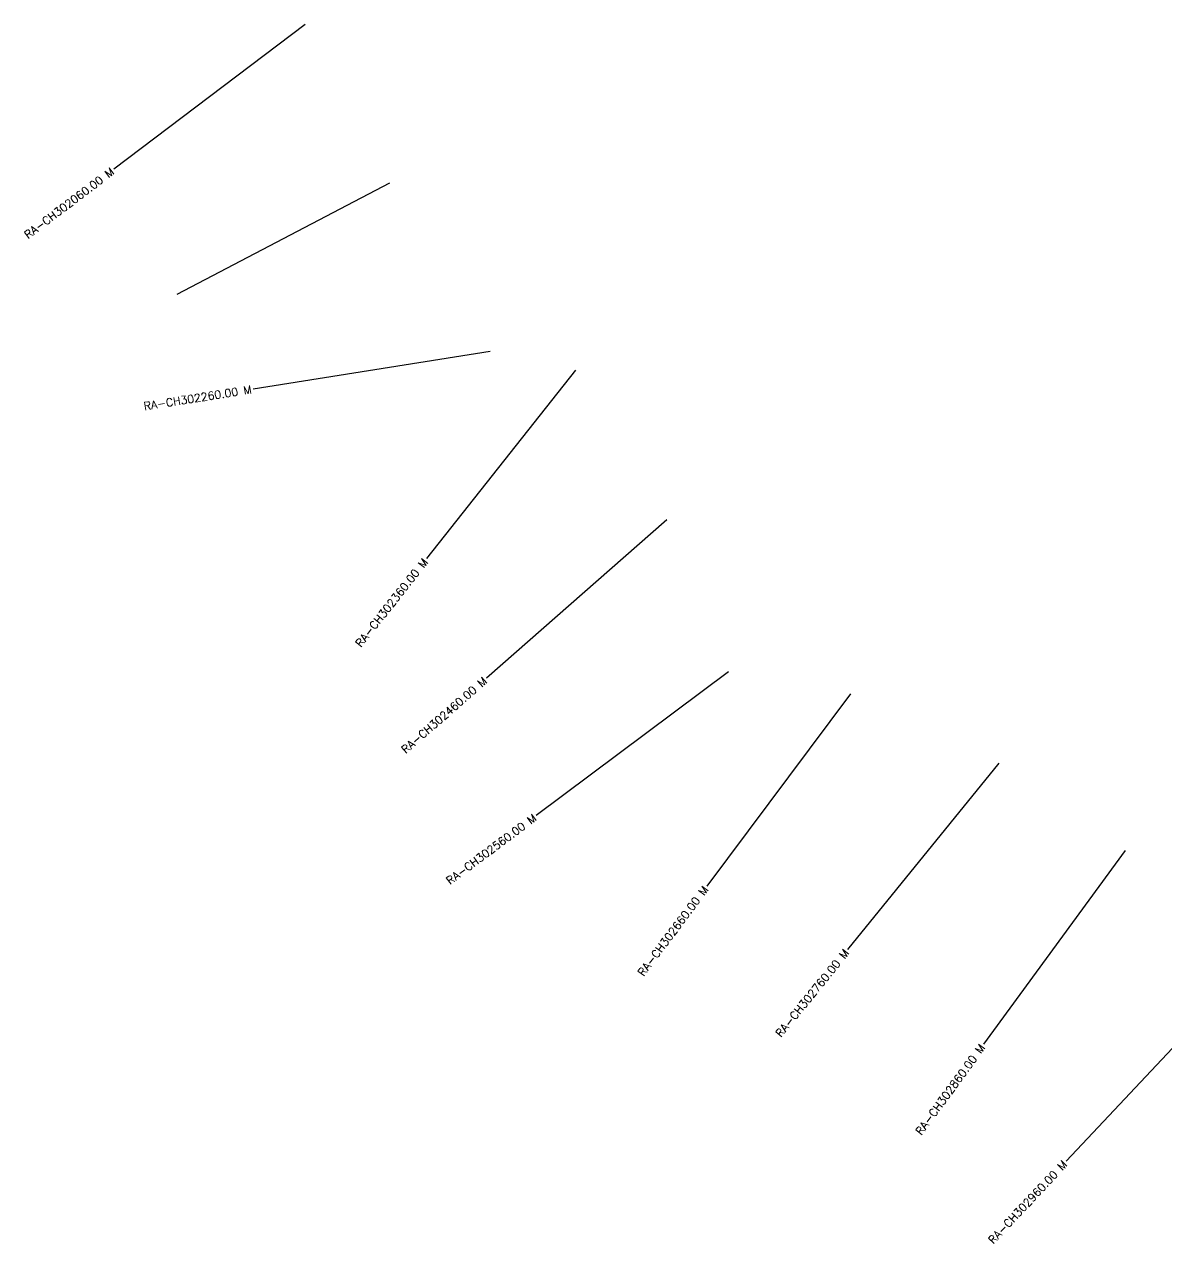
# Model space of a CAD drawing. Header units: metres. Extents: x 284111 to 289474, y 2009710 to 2016087.
# Drawn here: x 284111 to 284824, y 2014664 to 2015426 of the extents above; entities that cross this region are included whole.
import ezdxf
from ezdxf.enums import TextEntityAlignment as Align

# ---------------------------------------------------------------- set-up
doc = ezdxf.new("R2010")
doc.units = ezdxf.units.M
doc.header["$MEASUREMENT"] = 0
doc.layers.add('CS', color=134, linetype='Continuous')
doc.layers.add('CSMark', color=6, linetype='Continuous')
doc.styles.get("Standard").update_dxf_attribs({"font": 'simplex.shx'})

msp = doc.modelspace()

# ---------------------------------------------------------------- linework, layer by layer
at = {"layer": 'CS'}
for p, q in [((284286.23, 2015426.12), (284166.64, 2015335.57)), ((284338.92, 2015326.92), (284206.05, 2015257.31)), ((284401.8, 2015221.73), (284253.66, 2015198.24)), ((284455.01, 2015209.96), (284361.98, 2015092.3)), ((284512.24, 2015116.4), (284399.41, 2015017.57)), ((284550.62, 2015021.51), (284430.52, 2014931.64)), ((284627.02, 2015007.65), (284537.06, 2014887.63)), ((284719.56, 2014964.51), (284625.11, 2014847.98)), ((284798.48, 2014909.93), (284709.98, 2014788.82)), ((284864.33, 2014824.97), (284761.64, 2014715.64))]:
    msp.add_line(p, q, dxfattribs=at)

# ---------------------------------------------------------------- texts
at = {"layer": 'CSMark'}
for s, rotation, p in [('RA-CH302060.00 M', 37.13224, (284165.84, 2015334.97)), ('RA-CH302260.00 M', 9.01127, (284252.67, 2015198.08)), ('RA-CH302360.00 M', 51.66962, (284361.36, 2015091.51)), ('RA-CH302460.00 M', 41.21481, (284398.65, 2015016.91)), ('RA-CH302560.00 M', 36.80887, (284429.72, 2014931.04)), ('RA-CH302660.00 M', 53.14736, (284536.46, 2014886.83)), ('RA-CH302760.00 M', 50.97772, (284624.48, 2014847.2)), ('RA-CH302860.00 M', 53.84178, (284709.39, 2014788.01)), ('RA-CH302960.00 M', 46.79502, (284760.96, 2014714.91))]:
    msp.add_text(s, height=5, rotation=rotation, dxfattribs=at).set_placement(p, align=Align.MIDDLE_RIGHT)

doc.saveas('drawing.dxf')
